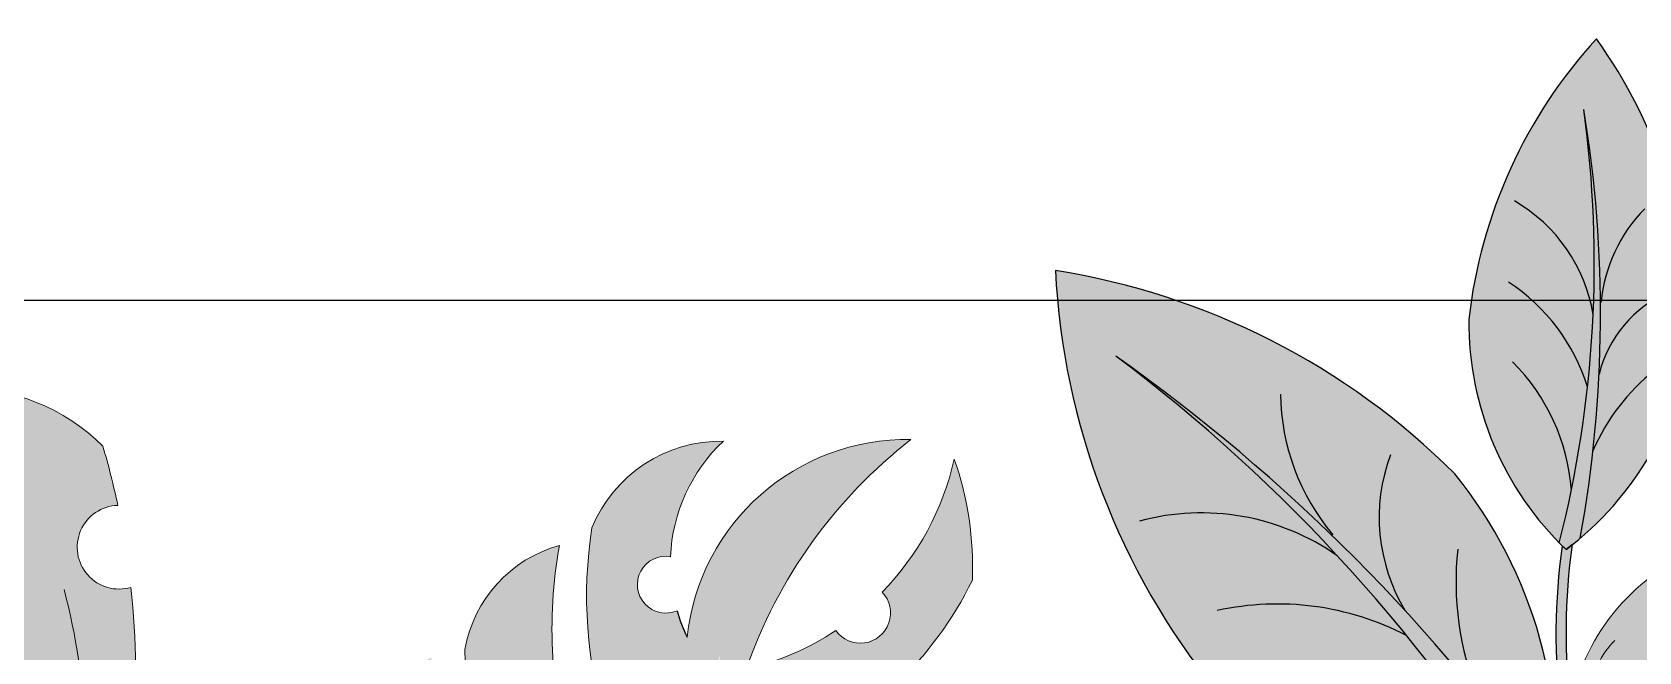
# Model space of a CAD drawing. Header units: inches. Extents: x 9636 to 21597, y -10243 to 557.
# Drawn here: x 13398.07 to 13426.19, y -8521.49 to -8510.65 of the extents above; entities that cross this region are included whole.
import ezdxf

# ---------------------------------------------------------------- set-up
doc = ezdxf.new("R2010")
doc.units = ezdxf.units.IN
doc.header["$MEASUREMENT"] = 0
doc.layers.add('estofado', color=7, linetype='Continuous', lineweight=25)
doc.layers.add('MESA', color=7, linetype='Continuous')

# ---------------------------------------------------------------- blocks, each defined once
blk = doc.blocks.new('folha Ant')
at = {"layer": 'MESA', "ltscale": 0.8}
h = blk.add_hatch(color=85, dxfattribs=at)
h.dxf.hatch_style = 1
h.set_gradient(color1=(103, 159, 96), color2=(179, 207, 175), one_color=1, tint=0.75, name='INVCURVED')
h.paths.add_polyline_path([(0.2265621468313839, 0.067551627434284, 0.1995123331975758), (0.09892586465855402, 0.006731651373172554, 0.0967495278531692), (0.3533341132944088, 0.007492088701326338, -0.08665420676483183), (0.1023075862732412, -0.005289201364917062, 0.1924888780828612), (0.2265621468304744, -0.06244837256554092, 0.1586077411667837), (0.3952802919023952, 0.002551627434343118, 0.1586077411660197)])
h = blk.add_hatch(color=85, dxfattribs=at)
h.dxf.hatch_style = 1
h.set_gradient(color1=(103, 159, 96), color2=(52, 80, 48), one_color=1, tint=0.25)
h.paths.add_polyline_path([(0.353334113293613, 0.007492088701155808, -0.09674952785286056), (0.09892586465855402, 0.006731651373229397, 0.007527451123012324), (0.09528029190232701, 0.002551627434399961, 0.01429188129494994), (0.1023075862732412, -0.005289201364917062, 0.08665420676455064)])
h = blk.add_hatch(color=35, dxfattribs=at)
h.dxf.hatch_style = 1
h.set_gradient(color1=(179, 116, 77), color2=(114, 74, 49), one_color=1, tint=0.3199999928474426, name='CURVED')
h.paths.add_polyline_path([(0.05000099493565813, -0.0003325791788029164), (0.0485055512837107, 0.005697716308816325, 0.03310768506175343), (0, -5.684341886080801e-14, 0.8090823413515376), (0.001982235223181306, -0.00600525314899869, -0.032777259300629)])
h.paths.add_polyline_path([(0.09733876678762954, 0.004943037555904084, 0.03310768506174779), (0.0485055512837107, 0.005697716308816325), (0.05000099493565813, -0.0003325791788029164, -0.03277725930060161), (0.09834927486917877, -0.0009839943787710581), (0.0952802919024407, 0.002551627434456805)])
blk.add_lwpolyline([(0.09834927486917877, -0.0009839943787710581), (0.09528029190232701, 0.002551627434399961), (0.09733876678762954, 0.004943037555904084, 0.06628802967972178), (0, -5.684341886080801e-14, 0.8090823413515378), (0.001982235223181306, -0.00600525314899869, -0.06562502276091056)], format="xyb", close=True, dxfattribs=at)
for centre, radius, start, end in [((0.2359212193687199, -0.116427435949106), 0.1842169590516126, 92.91214396360807, 139.7695295797653), ((0.2110445794835414, -0.22419454821312), 0.2921585629436255, 50.90546460646404, 86.95538728132964), ((0.1514763381197781, 0.1013313988557911), 0.1128992328564817, 290.5634166545447, 330.4539067144626), ((0.1143519570299532, 0.1191639001535236), 0.1187176334694229, 277.6411412097905, 318.4820087943453), ((0.2122509936349388, 0.08793577454724755), 0.09551348369490566, 283.0012749323539, 333.1910720874903), ((0.2241834180391606, 0.6583472640468244), 0.6635452971417175, 259.1189790274021, 281.2235391101338), ((0.1912233305980635, 0.7198824189188713), 0.7306024147604738, 263.0096624057024, 282.8198580038254), ((0.2359212193687199, 0.1215306908179059), 0.1842169590516126, 220.2304704202346, 267.0878560363919), ((0.2110445794835414, 0.2292978030819199), 0.2921585629436255, 273.0446127186704, 309.0945353935359), ((0.1126560144376754, -0.1239479423437615), 0.1214242157519734, 41.75279468237299, 70.1060592868036), ((0.185327045767167, -0.08212347498869121), 0.07272381235332499, 27.73755792858033, 79.23474605660121), ((0.2380907894142865, -0.09953432116532213), 0.0901952331959032, 48.80268108674045, 88.011030410351)]:
    blk.add_arc(centre, radius, start, end, dxfattribs=at)
blk = doc.blocks.new('folha A')
at = {"layer": 'MESA', "ltscale": 0.8}
h = blk.add_hatch(color=7, dxfattribs=at)
h.dxf.hatch_style = 1
h.set_gradient(color1=(237, 238, 238), one_color=1, tint=1)
h.paths.add_polyline_path([(0.1500000000024784, -7.673861546209082e-12, 0.2569091805170801), (0.05431242336749165, 0.04999999999228066, 0.2403030205165218), (0.002782093347718728, 0.007503646251052487, -0.3583807301859824), (0.04894139678992815, 0.03059436764254997, 0.2702333190890776), (5.456968210637569e-12, -1.932676241267473e-12, -0.3489770048102109), (0.03628817426874775, 0.01493760461522697, 0.2509502793129825), (0.003901165531260631, -7.219114195322618e-12, -0.2453890551403372), (0.02981159426781232, 0.00799554186886553, 0.1532458537889449), (0.008185660595472655, -6.87805368215777e-12, 0.1518402250092038), (0.02960036002639299, -0.00798438780594779, 0.00137366511991412), (0.02981159426769864, -0.007995541881200552, -0.245389055139057), (0.003901165531260631, -5.172751116333529e-12, 0.2509502793127925), (0.03628817426874775, -0.014937604627562, -0.3489770048638718), (2.501110429875553e-12, -5.172751116333529e-12, 0.2702333191166405), (0.04894139678970078, -0.03059436765488499, -0.358380731124288), (0.002782093292694299, -0.007503646139639386, 0.240303021013481), (0.05431242336737796, -0.05000000000768523, 0.2569091805174252)])
edge = h.paths.add_edge_path(flags=16)
edge.add_arc((0.00978980243417027, 0.05522664400842814), 0.05522670332586323, 269.91602910653864, 271.41538979230364, ccw=False)
edge.add_arc((0.01099763063768933, -0.04872312625246877), 0.04874016773395203, 89.8162517801581, 91.51516711851127, ccw=False)
edge.add_arc((0.00978980243451133, 0.05522664400848498), 0.05522670332586323, 271.4153897919484, 288.9744624160262)
edge.add_spline(control_points=[(0.02784935699230573, 0.002988858237756631), (0.02806037680102236, 0.002966732311222131), (0.03002978532470024, 0.00275302420556045), (0.03199132851580089, 0.002473086161046467), (0.03373926401559402, 0.002219317153333122)], knot_values=[0.2471511740125481, 0.2471511740125481, 0.2471511740125481, 0.2471511740125481, 0.247785628570655, 0.2530743171580143, 0.2530743171580143, 0.2530743171580143, 0.2530743171580143], degree=3, periodic=0)
edge.add_spline(control_points=[(0.03373926401559402, 0.002219317153333122), (0.03490100220369641, 0.002050653522871926), (0.0360611952067984, 0.001880304044732384), (0.03722065705585464, 0.001722650487010924)], knot_values=[0.2436361292652643, 0.2436361292652643, 0.2436361292652643, 0.2436361292652643, 0.2471511740125481, 0.2471511740125481, 0.2471511740125481, 0.2471511740125481], degree=3, periodic=0)
edge.add_spline(control_points=[(0.03722065705585464, 0.001722650487010924), (0.03854585793260412, 0.001542461175120025), (0.04049246844272147, 0.001301966591597647), (0.04243964135309852, 0.001143708377355779), (0.04306257879022724, 0.001100603847874027)], knot_values=[0.2377304945037521, 0.2377304945037521, 0.2377304945037521, 0.2377304945037521, 0.2417479965750198, 0.2436361292652643, 0.2436361292652643, 0.2436361292652643, 0.2436361292652643], degree=3, periodic=0)
edge.add_spline(control_points=[(0.04306257879022724, 0.001100603847874027), (0.04402336983901023, 0.001034121335180771), (0.04498509547522644, 0.0009854644238203036), (0.04594898623838617, 0.0009512840470620176)], knot_values=[0.2348183224622999, 0.2348183224622999, 0.2348183224622999, 0.2348183224622999, 0.2377304945037521, 0.2377304945037521, 0.2377304945037521, 0.2377304945037521], degree=3, periodic=0)
edge.add_spline(control_points=[(0.04594898623838617, 0.0009512840470620176), (0.04723566903919618, 0.0009056571932433144), (0.04852620991562162, 0.0008858263155957502), (0.04982353589400645, 0.000883825147582229)], knot_values=[0.2309309092598198, 0.2309309092598198, 0.2309309092598198, 0.2309309092598198, 0.2348183224622999, 0.2348183224622999, 0.2348183224622999, 0.2348183224622999], degree=3, periodic=0)
edge.add_spline(control_points=[(0.04982353589400645, 0.000883825147582229), (0.05131195264323196, 0.0008815292157464683), (0.05280930053970678, 0.0009027023137946344), (0.05431999989559699, 0.0009353140121675096)], knot_values=[0.2264708961110354, 0.2264708961110354, 0.2264708961110354, 0.2264708961110354, 0.2309309092598199, 0.2309309092598199, 0.2309309092598199, 0.2309309092598199], degree=3, periodic=0)
edge.add_spline(control_points=[(0.05431999989559699, 0.0009353140121675096), (0.05467675710667663, 0.0009430153847347356), (0.0563551683278547, 0.0009821669427196866), (0.05805127458336301, 0.001031886807993487), (0.05937170986010187, 0.001127383879236277)], knot_values=[0.2215260703448321, 0.2215260703448321, 0.2215260703448321, 0.2215260703448321, 0.222579318859487, 0.2264708961110354, 0.2264708961110354, 0.2264708961110354, 0.2264708961110354], degree=3, periodic=0)
edge.add_spline(control_points=[(0.05937170986010187, 0.001127383879236277), (0.06085054868128736, 0.001234337077846703), (0.06231132516677462, 0.001411993067449657), (0.06371841402517475, 0.00173034106637715)], knot_values=[0.2171676473178, 0.2171676473178, 0.2171676473178, 0.2171676473178, 0.2215260703448321, 0.2215260703448321, 0.2215260703448321, 0.2215260703448321], degree=3, periodic=0)
edge.add_spline(control_points=[(0.06371841402517475, 0.00173034106637715), (0.06478352722297132, 0.001971318495122887), (0.06603866541559, 0.002361556979622037), (0.06722575404944564, 0.002915198858829626), (0.06743343269488378, 0.003016158018738224)], knot_values=[0.2131642620453263, 0.2131642620453263, 0.2131642620453263, 0.2131642620453263, 0.2164634238997696, 0.2171676473178, 0.2171676473178, 0.2171676473178, 0.2171676473178], degree=3, periodic=0)
edge.add_spline(control_points=[(0.06743343269488378, 0.003016158018738224), (0.06849341873180492, 0.003531450766445232), (0.07003759998883652, 0.004443105660868696), (0.0718040038906338, 0.005119672609225745), (0.07239768455485773, 0.005238589964903895)], knot_values=[0.2077773224475375, 0.2077773224475375, 0.2077773224475375, 0.2077773224475375, 0.2113716592103856, 0.2131642620453263, 0.2131642620453263, 0.2131642620453263, 0.2131642620453263], degree=3, periodic=0)
edge.add_spline(control_points=[(0.07239768455485773, 0.005238589964903895), (0.07291081872870109, 0.005341373435499008), (0.07435783566472765, 0.005406880691339211), (0.07574462811965077, 0.004447207654777685), (0.07622359343702101, 0.003643406866558507)], knot_values=[0.203445163018474, 0.203445163018474, 0.203445163018474, 0.203445163018474, 0.2049945578871382, 0.2077773224475375, 0.2077773224475375, 0.2077773224475375, 0.2077773224475375], degree=3, periodic=0)
edge.add_spline(control_points=[(0.07622359343702101, 0.003643406866558507), (0.07625266308502887, 0.00359462211082473), (0.07681429440560805, 0.002586127203869637), (0.07670026749940462, 0.001198854166148067), (0.07634833208931013, 1.875992921895886e-05), (0.07631620536676564, -8.157449991585963e-05)], knot_values=[0.1996944706411438, 0.1996944706411438, 0.1996944706411438, 0.1996944706411438, 0.1998633638435843, 0.2031371852270858, 0.203445163018474, 0.203445163018474, 0.203445163018474, 0.203445163018474], degree=3, periodic=0)
edge.add_spline(control_points=[(0.07631620536676564, -8.157449991585963e-05), (0.07609225497276384, -0.0007809902242001954), (0.07566169105405152, -0.001662688312421778), (0.0750175512879423, -0.002399841302008099), (0.07483154352223664, -0.002587782702221375)], knot_values=[0.1967564236367511, 0.1967564236367511, 0.1967564236367511, 0.1967564236367511, 0.1989032889930779, 0.1996944706411438, 0.1996944706411438, 0.1996944706411438, 0.1996944706411438], degree=3, periodic=0)
edge.add_spline(control_points=[(0.07483154352223664, -0.002587782702221375), (0.07430826653637723, -0.003116499388340799), (0.07343737783855886, -0.003739118601174596), (0.0725002137970705, -0.004194495265949172), (0.0722284720523021, -0.004312485862044468)], knot_values=[0.1936429904609736, 0.1936429904609736, 0.1936429904609736, 0.1936429904609736, 0.1958687424163022, 0.1967564236367511, 0.1967564236367511, 0.1967564236367511, 0.1967564236367511], degree=3, periodic=0)
edge.add_spline(control_points=[(0.0722284720523021, -0.004312485862044468), (0.0708485967844581, -0.004911629381581406), (0.0693515594737164, -0.005205392269715503), (0.06784782701390668, -0.005423134433044652)], knot_values=[0.1891354409754396, 0.1891354409754396, 0.1891354409754396, 0.1891354409754396, 0.1936429904609736, 0.1936429904609736, 0.1936429904609736, 0.1936429904609736], degree=3, periodic=0)
edge.add_spline(control_points=[(0.06784782701390668, -0.005423134433044652), (0.06771109282829002, -0.005442933698020624), (0.0666955122037507, -0.005585264745889162), (0.06568145818800986, -0.005702453773039906), (0.06480480992911453, -0.005788476722557334)], knot_values=[0.1860923947748148, 0.1860923947748148, 0.1860923947748148, 0.1860923947748148, 0.186502265629451, 0.1891354409754396, 0.1891354409754396, 0.1891354409754396, 0.1891354409754396], degree=3, periodic=0)
edge.add_spline(control_points=[(0.06480480992911453, -0.005788476722557334), (0.06346987846325192, -0.005919469673131061), (0.06213685268392055, -0.006014795047178723), (0.06080459832423912, -0.006086612136357417)], knot_values=[0.1820826809719926, 0.1820826809719926, 0.1820826809719926, 0.1820826809719926, 0.1860923947748149, 0.1860923947748149, 0.1860923947748149, 0.1860923947748149], degree=3, periodic=0)
edge.add_spline(control_points=[(0.06080459832423912, -0.006086612136357417), (0.05957802838531734, -0.006152732154646401), (0.05835211233090831, -0.006198925661351495), (0.05712596498244693, -0.00623468172915409)], knot_values=[0.1783910477803653, 0.1783910477803653, 0.1783910477803653, 0.1783910477803653, 0.1820826809719925, 0.1820826809719925, 0.1820826809719925, 0.1820826809719925], degree=3, periodic=0)
edge.add_spline(control_points=[(0.05712596498244693, -0.00623468172915409), (0.05675494932904712, -0.006245501033106393), (0.05552221269863367, -0.006278272182100864), (0.05428897160959423, -0.006303396491318836), (0.05342656269056079, -0.006314048167666897)], knot_values=[0.1746797876871894, 0.1746797876871894, 0.1746797876871894, 0.1746797876871894, 0.175796826109966, 0.1783910477803653, 0.1783910477803653, 0.1783910477803653, 0.1783910477803653], degree=3, periodic=0)
edge.add_spline(control_points=[(0.05342656269056079, -0.006314048167666897), (0.05249061516803977, -0.006325608124768678), (0.05155424776023665, -0.006329028731045128), (0.05061731985131246, -0.006320252625926059)], knot_values=[0.171864353741853, 0.171864353741853, 0.171864353741853, 0.171864353741853, 0.1746797876871893, 0.1746797876871893, 0.1746797876871893, 0.1746797876871893], degree=3, periodic=0)
edge.add_spline(control_points=[(0.05061731985131246, -0.006320252625926059), (0.04941778867168978, -0.006309016743671236), (0.04821733876349299, -0.006277788988711563), (0.04701567503923343, -0.006218054850364751)], knot_values=[0.1682598066156458, 0.1682598066156458, 0.1682598066156458, 0.1682598066156458, 0.171864353741853, 0.171864353741853, 0.171864353741853, 0.171864353741853], degree=3, periodic=0)
edge.add_spline(control_points=[(0.04701567503923343, -0.006218054850364751), (0.04533352135808855, -0.006134435782371384), (0.04335782696955448, -0.005970847525702538), (0.04137774721482401, -0.005698290707812248), (0.04108596226785721, -0.005656084751194612)], knot_values=[0.1623418216133556, 0.1623418216133556, 0.1623418216133556, 0.1623418216133556, 0.1673876610569998, 0.1682598066156458, 0.1682598066156458, 0.1682598066156458, 0.1682598066156458], degree=3, periodic=0)
edge.add_spline(control_points=[(0.04108596226785721, -0.005656084751194612), (0.03985202739011129, -0.005477599183620896), (0.03861851202816524, -0.005262653993156619), (0.03739439345929441, -0.00503605057696177)], knot_values=[0.1586535887747186, 0.1586535887747186, 0.1586535887747186, 0.1586535887747186, 0.1623418216133555, 0.1623418216133555, 0.1623418216133555, 0.1623418216133555], degree=3, periodic=0)
edge.add_spline(control_points=[(0.03739439345929441, -0.00503605057696177), (0.03652465952029615, -0.004875049276279242), (0.0356596691536879, -0.004708162814949901), (0.034802642192858, -0.004544286581960932)], knot_values=[0.1560331062850654, 0.1560331062850654, 0.1560331062850654, 0.1560331062850654, 0.1586535887747186, 0.1586535887747186, 0.1586535887747186, 0.1586535887747186], degree=3, periodic=0)
edge.add_spline(control_points=[(0.034802642192858, -0.004544286581960932), (0.03347198734707035, -0.004289845690948368), (0.03168210438002461, -0.003952487673529959), (0.02995042858333363, -0.003690664828013723), (0.02948815832485252, -0.003626515103007932)], knot_values=[0.1504801710943955, 0.1504801710943955, 0.1504801710943955, 0.1504801710943955, 0.1545488385723417, 0.1560331062850654, 0.1560331062850654, 0.1560331062850654, 0.1560331062850654], degree=3, periodic=0)
edge.add_arc((0.01099763063734827, -0.04872312625246877), 0.04874016773395205, 67.70537335333205, 89.81625177975714)
at = {"layer": 'MESA', "lineweight": 5, "ltscale": 0.8}
h = blk.add_hatch(color=83, dxfattribs=at)
h.dxf.hatch_style = 1
h.set_gradient(color1=(117, 211, 105), one_color=1, tint=1)
h.paths.add_polyline_path([(0.04894139678992815, 0.03059436764254997, 0.3583807301414101), (0.002782093350333525, 0.007503646256907359, 0.02724021252780064), (2.273736754432321e-12, -8.01492205937393e-12, -0.27023331912118)])
h.paths.add_polyline_path([(0.003901165532056439, -6.139089236967266e-12, -0.2509502793036039), (0.03628817426874775, 0.01493760461522697, 0.3489770048638718), (2.501110429875553e-12, -7.16227077646181e-12, 0.3489770048564635), (0.03628817426886144, -0.014937604627562, -0.2509502793046178)])
h.paths.add_polyline_path([(0.02981159426781232, 0.00799554186886553, 0.2453890551401661), (0.003901165531260631, -7.16227077646181e-12, 0.2453890551330679), (0.02981159426769864, -0.007995541881200552, -0.1532458537798691), (0.008185660596495836, -6.139089236967266e-12, -0.1532458537804744)], flags=17)
h.paths.add_polyline_path([(2.614797267597169e-12, -5.115907697472721e-12, 0.02724021243329556), (0.002782093339305902, -0.007503646244686024, 0.3583807303279284), (0.04894139678981446, -0.03059436765488499, -0.2702333191168038)])
h = blk.add_hatch(color=95, dxfattribs=at)
h.dxf.hatch_style = 1
h.set_gradient(color1=(68, 182, 53), color2=(121, 213, 109), one_color=1, tint=0.6299999952316284, name='CYLINDER')
edge = h.paths.add_edge_path()
edge.add_spline(control_points=[(0.0722284720523021, -0.004312485862044468), (0.0725002137970705, -0.004194495265949172), (0.07343737783855886, -0.003739118601174596), (0.07430826653637723, -0.003116499388340799), (0.07483154352223664, -0.002587782702221375)], knot_values=[0.1936429904609736, 0.1936429904609736, 0.1936429904609736, 0.1936429904609736, 0.1945306716814224, 0.1967564236367511, 0.1967564236367511, 0.1967564236367511, 0.1967564236367511], degree=3, periodic=0)
edge.add_spline(control_points=[(0.07483154352223664, -0.002587782702221375), (0.0750175512879423, -0.002399841302008099), (0.07566169105405152, -0.001662688312421778), (0.07609225497276384, -0.0007809902242001954), (0.07631620536676564, -8.157449991585963e-05)], knot_values=[0.1967564236367511, 0.1967564236367511, 0.1967564236367511, 0.1967564236367511, 0.197547605284817, 0.1996944706411439, 0.1996944706411439, 0.1996944706411439, 0.1996944706411439], degree=3, periodic=0)
edge.add_spline(control_points=[(0.07631620536676564, -8.157449991585963e-05), (0.07634833208931013, 1.875992921895886e-05), (0.07670026749940462, 0.001198854166148067), (0.07681429440560805, 0.002586127203869637), (0.07625266308502887, 0.00359462211082473), (0.07622359343702101, 0.003643406866558507)], knot_values=[0.1996944706411439, 0.1996944706411439, 0.1996944706411439, 0.1996944706411439, 0.2000024484325321, 0.2032762698160336, 0.2034451630184741, 0.2034451630184741, 0.2034451630184741, 0.2034451630184741], degree=3, periodic=0)
edge.add_spline(control_points=[(0.07622359343702101, 0.003643406866558507), (0.07574462811965077, 0.004447207654777685), (0.07435783566472765, 0.005406880691339211), (0.07291081872870109, 0.005341373435499008), (0.07239768455485773, 0.005238589964903895)], knot_values=[0.2034451630184741, 0.2034451630184741, 0.2034451630184741, 0.2034451630184741, 0.2062279275788734, 0.2077773224475375, 0.2077773224475375, 0.2077773224475375, 0.2077773224475375], degree=3, periodic=0)
edge.add_spline(control_points=[(0.07239768455485773, 0.005238589964903895), (0.0718040038906338, 0.005119672609225745), (0.07003759998883652, 0.004443105660868696), (0.06849341873180492, 0.003531450766445232), (0.06743343269488378, 0.003016158018738224)], knot_values=[0.2077773224475375, 0.2077773224475375, 0.2077773224475375, 0.2077773224475375, 0.2095699252824783, 0.2131642620453263, 0.2131642620453263, 0.2131642620453263, 0.2131642620453263], degree=3, periodic=0)
edge.add_spline(control_points=[(0.06743343269488378, 0.003016158018738224), (0.06722575404944564, 0.002915198858829626), (0.06603866541559, 0.002361556979622037), (0.06478352722297132, 0.001971318495122887), (0.06371841402517475, 0.00173034106637715)], knot_values=[0.2131642620453263, 0.2131642620453263, 0.2131642620453263, 0.2131642620453263, 0.2138684854633567, 0.2171676473178, 0.2171676473178, 0.2171676473178, 0.2171676473178], degree=3, periodic=0)
edge.add_spline(control_points=[(0.06371841402517475, 0.00173034106637715), (0.06231132516677462, 0.001411993067449657), (0.06085054868128736, 0.001234337077846703), (0.05937170986010187, 0.001127383879236277)], knot_values=[0.2171676473178, 0.2171676473178, 0.2171676473178, 0.2171676473178, 0.2215260703448321, 0.2215260703448321, 0.2215260703448321, 0.2215260703448321], degree=3, periodic=0)
edge.add_spline(control_points=[(0.05937170986010187, 0.001127383879236277), (0.05805127458336301, 0.001031886807993487), (0.0563551683278547, 0.0009821669427196866), (0.05467675710667663, 0.0009430153847347356), (0.05431999989559699, 0.0009353140121675096)], knot_values=[0.2215260703448321, 0.2215260703448321, 0.2215260703448321, 0.2215260703448321, 0.2254176475963806, 0.2264708961110354, 0.2264708961110354, 0.2264708961110354, 0.2264708961110354], degree=3, periodic=0)
edge.add_spline(control_points=[(0.05431999989559699, 0.0009353140121675096), (0.05280930053970678, 0.0009027023137946344), (0.05131195264323196, 0.0008815292157464683), (0.04982353589400645, 0.000883825147582229)], knot_values=[0.2264708961110354, 0.2264708961110354, 0.2264708961110354, 0.2264708961110354, 0.2309309092598199, 0.2309309092598199, 0.2309309092598199, 0.2309309092598199], degree=3, periodic=0)
edge.add_spline(control_points=[(0.04982353589400645, 0.000883825147582229), (0.04852620991562162, 0.0008858263155957502), (0.04723566903919618, 0.0009056571932433144), (0.04594898623838617, 0.0009512840470620176)], knot_values=[0.2309309092598199, 0.2309309092598199, 0.2309309092598199, 0.2309309092598199, 0.2348183224622999, 0.2348183224622999, 0.2348183224622999, 0.2348183224622999], degree=3, periodic=0)
edge.add_spline(control_points=[(0.04594898623838617, 0.0009512840470620176), (0.04498509547522644, 0.0009854644238203036), (0.04402336983901023, 0.001034121335180771), (0.04306257879022724, 0.001100603847874027)], knot_values=[0.2348183224622999, 0.2348183224622999, 0.2348183224622999, 0.2348183224622999, 0.2377304945037521, 0.2377304945037521, 0.2377304945037521, 0.2377304945037521], degree=3, periodic=0)
edge.add_spline(control_points=[(0.04306257879022724, 0.001100603847874027), (0.04243964135309852, 0.001143708377355779), (0.04049246844272147, 0.001301966591597647), (0.03854585793260412, 0.001542461175120025), (0.03722065705585464, 0.001722650487010924)], knot_values=[0.2377304945037521, 0.2377304945037521, 0.2377304945037521, 0.2377304945037521, 0.2396186271939966, 0.2436361292652643, 0.2436361292652643, 0.2436361292652643, 0.2436361292652643], degree=3, periodic=0)
edge.add_spline(control_points=[(0.03722065705585464, 0.001722650487010924), (0.0360611952067984, 0.001880304044732384), (0.03490100220369641, 0.002050653522871926), (0.03373926401559402, 0.002219317153333122)], knot_values=[0.2436361292652643, 0.2436361292652643, 0.2436361292652643, 0.2436361292652643, 0.2471511740125481, 0.2471511740125481, 0.2471511740125481, 0.2471511740125481], degree=3, periodic=0)
edge.add_spline(control_points=[(0.03373926401559402, 0.002219317153333122), (0.03199132851580089, 0.002473086161046467), (0.03002978532470024, 0.00275302420556045), (0.02806037680102236, 0.002966732311222131), (0.02784935699230573, 0.002988858237756631)], knot_values=[0.2471511740125481, 0.2471511740125481, 0.2471511740125481, 0.2471511740125481, 0.2524398625999075, 0.2530743171580144, 0.2530743171580144, 0.2530743171580144, 0.2530743171580144], degree=3, periodic=0)
edge.add_arc((0.01099763063723458, 0.04872312623894004), 0.04874016773395204, 271.51516711169256, 290.2273514497534, ccw=False)
edge.add_arc((0.01099763063734827, -0.04872312625246877), 0.04874016773395205, 67.70537335303408, 88.48483288844102, ccw=False)
edge.add_spline(control_points=[(0.02948815832485252, -0.003626515103007932), (0.02995042858333363, -0.003690664828013723), (0.03168210438002461, -0.003952487673529959), (0.03347198734707035, -0.004289845690948368), (0.034802642192858, -0.004544286581960932)], knot_values=[0.1504801710943955, 0.1504801710943955, 0.1504801710943955, 0.1504801710943955, 0.1519644388071193, 0.1560331062850654, 0.1560331062850654, 0.1560331062850654, 0.1560331062850654], degree=3, periodic=0)
edge.add_spline(control_points=[(0.034802642192858, -0.004544286581960932), (0.0356596691536879, -0.004708162814949901), (0.03652465952029615, -0.004875049276279242), (0.03739439345929441, -0.00503605057696177)], knot_values=[0.1560331062850654, 0.1560331062850654, 0.1560331062850654, 0.1560331062850654, 0.1586535887747186, 0.1586535887747186, 0.1586535887747186, 0.1586535887747186], degree=3, periodic=0)
edge.add_spline(control_points=[(0.03739439345929441, -0.00503605057696177), (0.03861851202816524, -0.005262653993156619), (0.03985202739011129, -0.005477599183620896), (0.04108596226785721, -0.005656084751194612)], knot_values=[0.1586535887747186, 0.1586535887747186, 0.1586535887747186, 0.1586535887747186, 0.1623418216133556, 0.1623418216133556, 0.1623418216133556, 0.1623418216133556], degree=3, periodic=0)
edge.add_spline(control_points=[(0.04108596226785721, -0.005656084751194612), (0.04137774721482401, -0.005698290707812248), (0.04335782696955448, -0.005970847525702538), (0.04533352135808855, -0.006134435782371384), (0.04701567503923343, -0.006218054850364751)], knot_values=[0.1623418216133556, 0.1623418216133556, 0.1623418216133556, 0.1623418216133556, 0.1632139671720015, 0.1682598066156458, 0.1682598066156458, 0.1682598066156458, 0.1682598066156458], degree=3, periodic=0)
edge.add_spline(control_points=[(0.04701567503923343, -0.006218054850364751), (0.04821733876349299, -0.006277788988711563), (0.04941778867168978, -0.006309016743671236), (0.05061731985131246, -0.006320252625926059)], knot_values=[0.1682598066156458, 0.1682598066156458, 0.1682598066156458, 0.1682598066156458, 0.171864353741853, 0.171864353741853, 0.171864353741853, 0.171864353741853], degree=3, periodic=0)
edge.add_spline(control_points=[(0.05061731985131246, -0.006320252625926059), (0.05155424776023665, -0.006329028731045128), (0.05249061516803977, -0.006325608124768678), (0.05342656269056079, -0.006314048167666897)], knot_values=[0.171864353741853, 0.171864353741853, 0.171864353741853, 0.171864353741853, 0.1746797876871894, 0.1746797876871894, 0.1746797876871894, 0.1746797876871894], degree=3, periodic=0)
edge.add_spline(control_points=[(0.05342656269056079, -0.006314048167666897), (0.05428897160959423, -0.006303396491318836), (0.05552221269863367, -0.006278272182100864), (0.05675494932904712, -0.006245501033106393), (0.05712596498244693, -0.00623468172915409)], knot_values=[0.1746797876871894, 0.1746797876871894, 0.1746797876871894, 0.1746797876871894, 0.1772740093575887, 0.1783910477803653, 0.1783910477803653, 0.1783910477803653, 0.1783910477803653], degree=3, periodic=0)
edge.add_spline(control_points=[(0.05712596498244693, -0.00623468172915409), (0.05835211233090831, -0.006198925661351495), (0.05957802838531734, -0.006152732154646401), (0.06080459832423912, -0.006086612136357417)], knot_values=[0.1783910477803653, 0.1783910477803653, 0.1783910477803653, 0.1783910477803653, 0.1820826809719925, 0.1820826809719925, 0.1820826809719925, 0.1820826809719925], degree=3, periodic=0)
edge.add_spline(control_points=[(0.06080459832423912, -0.006086612136357417), (0.06213685268392055, -0.006014795047178723), (0.06346987846325192, -0.005919469673131061), (0.06480480992911453, -0.005788476722557334)], knot_values=[0.1820826809719925, 0.1820826809719925, 0.1820826809719925, 0.1820826809719925, 0.1860923947748148, 0.1860923947748148, 0.1860923947748148, 0.1860923947748148], degree=3, periodic=0)
edge.add_spline(control_points=[(0.06480480992911453, -0.005788476722557334), (0.06568145818800986, -0.005702453773039906), (0.0666955122037507, -0.005585264745889162), (0.06771109282829002, -0.005442933698020624), (0.06784782701390668, -0.005423134433044652)], knot_values=[0.1860923947748148, 0.1860923947748148, 0.1860923947748148, 0.1860923947748148, 0.1887255701208035, 0.1891354409754396, 0.1891354409754396, 0.1891354409754396, 0.1891354409754396], degree=3, periodic=0)
edge.add_spline(control_points=[(0.06784782701390668, -0.005423134433044652), (0.0693515594737164, -0.005205392269715503), (0.0708485967844581, -0.004911629381581406), (0.0722284720523021, -0.004312485862044468)], knot_values=[0.1891354409754396, 0.1891354409754396, 0.1891354409754396, 0.1891354409754396, 0.1936429904609736, 0.1936429904609736, 0.1936429904609736, 0.1936429904609736], degree=3, periodic=0)
at = {"layer": 'MESA', "lineweight": 9, "ltscale": 0.8}
for p, q in [((0.0506669123122947, -0.002149788800977603), (0.04766738532919135, 0.008639470534433258)), ((0.06743343270534297, 0.0003402961420988504), (0.06743343270534297, 0.008838192890834762)), ((0.07097013843372224, 0.001097488021969184), (0.07358055322083601, 0.00866991855212973)), ((0.02991050820105556, -0.0007887538810678052), (0.02359523399900354, 0.0002629394136874907)), ((0.03239842188611419, 0.0003585478950185461), (0.0358430615689258, 0.005138886673478282)), ((0.03670437366497481, 0.001027807264392777), (0.04139289410272795, 0.00733788174431993)), ((0.04346810842309878, -0.002749196835623025), (0.04274831933923906, 0.004083952413282077)), ((0.0455074093767962, -0.0006931453997367498), (0.04656000580223463, 0.003226717046686645)), ((0.05450203376869922, -0.0005975369184056945), (0.05383215817744258, 0.005043278192147227)), ((0.0603852823452371, -0.001310634610149464), (0.05714577494245532, 0.006481584551920605)), ((0.06366709447638641, -0.0002709670030753841), (0.06381926975836905, 0.005663411348109548)), ((0.07442269123123424, 0.0005085704808038827), (0.08360129553909701, -0.002352093277124823)), ((0.07447975696197773, 0.002315835172680636), (0.08087583623876071, 0.007185129924437206)), ((0.03306829747737083, -0.001744838694492046), (0.0355560589871402, -0.005760394910737432)), ((0.03593877982132199, -0.002127272619816267), (0.03842669350638062, -0.007098913649542737)), ((0.03998877277592783, -0.001790212211005837), (0.0422683584998822, -0.009822177529315468)), ((0.04742740490951292, -0.004667336662009802), (0.04586776044459384, -0.01054150128629772)), ((0.05124867841527703, -0.004995527060032146), (0.04933492206907886, -0.009010997987786595)), ((0.05462620879882252, -0.003708266748844835), (0.0518666622353976, -0.009702347095469577)), ((0.05708551353086477, -0.004517484653320025), (0.05727695003554345, -0.01264412027870776)), ((0.06290484848898359, -0.003588351026451164), (0.05786571620149061, -0.00958243137313275)), ((0.06488540978386936, -0.004379487755215905), (0.06458075486932557, -0.009705246906662524)), ((0.06794398077636288, -0.002988942991805743), (0.06758408623443302, -0.01209989394561717)), ((0.07181227644423416, -0.002856916293183076), (0.07332794225271755, -0.00815768589518484)), ((0.07310911419722288, -0.00133613589110837), (0.07813470288454027, -0.004988106954897376))]:
    blk.add_line(p, q, dxfattribs=at)
for centre, radius, start, end in [((0.07020547252557208, -0.02176219361433596), 0.07350103021581711, 102.4876359423994, 162.7776828012337), ((0.05671225017078996, -0.06196845100754445), 0.11199416586583, 33.59497954719926, 91.2278360308839), ((0.07875828603528134, 0.001178711467161975), 0.03779035960110596, 48.94459180381985, 144.5333458640495), ((0.00673615542780226, 0.0481714661850674), 0.0482631034134151, 273.5313007263508, 328.710995080163), ((0.06548452255935899, -0.002265895420009656), 0.02499170896791176, 51.9711829949073, 139.6849855414374), ((0.009789802434625017, 0.05522664400854183), 0.05522670332592547, 269.9160291180983, 311.5613261238024), ((0.01099763063734827, -0.04872312625246877), 0.04874016773396249, 43.3702697983188, 91.51516710447389), ((0.07020547252557208, 0.02176219359898823), 0.07350103021581711, 197.2223171987663, 257.5123640576006), ((0.00673615542780226, -0.04817146619944879), 0.04826310341342344, 31.28900491989511, 86.46869927365576), ((0.05671225017078996, 0.06196845099219672), 0.11199416586583, 268.7721639691161, 326.4050204528007), ((0.06760360482724082, -0.001142890729965984), 0.02544559696843881, 213.6770178921662, 332.84146336245), ((0.08042463070125905, 0.001731409106810133), 0.04086016049710516, 217.4347997438042, 331.7322078727132)]:
    blk.add_arc(centre, radius, start, end, dxfattribs=at)
at = {"layer": 'MESA', "color": 62, "lineweight": 5, "ltscale": 0.8}
for centre, radius, start, end in [((0.0507074537488279, -0.02667339942235003), 0.0572949919432905, 91.76636101785739, 152.2544980832791), ((0.03990060272587925, -0.009015247936531523), 0.04062828575796863, 77.1426402064678, 158.3650061540139), ((0.02754186192350971, -0.01536137012584504), 0.03153610391282638, 73.89831961037034, 150.8495708938813), ((0.03403856093132163, -0.02276368356507419), 0.03776834508714992, 86.58524390803764, 142.9351488220486), ((0.02451165614456841, -0.02080998977891113), 0.02928904227900837, 79.57472959496688, 134.7240405880906), ((0.03173595774910609, -0.03045351015674669), 0.03849717881191259, 92.86524566176901, 127.7154849712638), ((0.0507074537488279, 0.02667339941001501), 0.0572949919432905, 207.7455019167209, 268.2336389821426), ((0.02754186192350971, 0.01536137011351002), 0.03153610391282638, 209.1504291061187, 286.1016803896297), ((0.03990060272587925, 0.009015247924196501), 0.04062828575796863, 201.6349938459861, 282.8573597935322), ((0.03403856093132163, 0.02276368355273917), 0.03776834508714992, 217.0648511779514, 273.4147560919624), ((0.02451165614456841, 0.02080998976657611), 0.02928904227900837, 225.2759594119094, 280.4252704050331), ((0.03173595774910609, 0.03045351014441167), 0.03849717881191259, 232.2845150287361, 267.134754338231)]:
    blk.add_arc(centre, radius, start, end, dxfattribs=at)
blk.add_open_spline([(0.02948815832485252, -0.003626515103007932), (0.02995042858333363, -0.003690664828013723), (0.03392144674046449, -0.004291067787733027), (0.04292112791733871, -0.006390196030110928), (0.05515218395339616, -0.006375341651903454), (0.0655425247363155, -0.005919126602464075), (0.07232662955084379, -0.004673900970203704), (0.07541999379986919, -0.002264836142103377), (0.0766349994396478, 0.0004047905306947541), (0.07689889479445355, 0.003615391631967668), (0.07384138008774244, 0.005823075521050214), (0.0702424644561006, 0.004625709526749233), (0.06484516408431773, 0.001268673301467516), (0.05437175062968436, 0.000867082069476055), (0.04164655322006183, 0.0007808754981510901), (0.03253431063228618, 0.002481248516176038), (0.02806037680102236, 0.002966732311222131), (0.02784935699230573, 0.002988858237756631)], degree=3, knots=[0.1504801710943955, 0.1504801710943955, 0.1504801710943955, 0.1504801710943955, 0.1519644388071193, 0.1632139671720015, 0.1772740093575887, 0.1887255701208035, 0.1945306716814224, 0.197547605284817, 0.2000024484325321, 0.2032762698160336, 0.2062279275788734, 0.2095699252824783, 0.2138684854633567, 0.2254176475963806, 0.2396186271939966, 0.2524398625999075, 0.2530743171580144, 0.2530743171580144, 0.2530743171580144, 0.2530743171580144], dxfattribs=at)
blk = doc.blocks.new('Anturio Completa')
at = {"layer": 'MESA', "xscale": -1, "rotation": 275.9103487005754}
blk.add_blockref('folha Ant', (0.03816481659987403, -0.3934418212937203), dxfattribs=at)
at = {"layer": 'MESA'}
for name, p, xscale, yscale, zscale, rotation in [('folha Ant', (-0.0544865625379316, -0.3355314546774935), 0.6875195991113106, 0.6875195991113106, 0.6875195991113106, 134.6123703789177), ('folha A', (0.009077447196773392, -0.3435514574847502), 0.7678141644548924, 0.7678141644548924, 0.7678141644548924, 132.2423739965674)]:
    blk.add_blockref(name, p, dxfattribs=dict(at, xscale=xscale, yscale=yscale, zscale=zscale, rotation=rotation))
at = {"layer": 'MESA', "rotation": 180}
blk.add_blockref('folha Ant', (0.0721602323493471, -0.3655884559983065), dxfattribs=at)
blk = doc.blocks.new('Novo Cashepo')
at = {"layer": 'estofado', "ltscale": 0.1}
h = blk.add_hatch(color=75, dxfattribs=at)
h.set_gradient(color1=(108, 164, 86), color2=(79, 120, 63), one_color=1, tint=0.3600000143051147, name='CYLINDER')
h.paths.add_polyline_path([(0.2827260933117878, 0.4266214254600041, -0.3149069167790368), (0.2643186612858585, 0.3891497284923213, -0.1221452219228325), (0.216694699892116, 0.5593369583996871, 0.2915452278100176), (0.1603631209083002, 0.4625507142541854, 0.04302708689003751), (0.1756204525712064, 0.411827909195068, -1.339401949372982), (0.2019710836100831, 0.3602426771347904, 0.06007174331747668), (0.2487519629873636, 0.3031368820374336, -0.2311171662218688), (0.1355001993640576, 0.4505528487879472, 0.1144897553839901), (0.06348113814305817, 0.3561145067994502, -0.3767460237825789), (0.1501531835671623, 0.1048838159320704, 0.2281238080250779), (0.3602306344716417, 0.5015690166308058, -0.2613003633888873), (0.1736437385391408, 0.08721901853588959, 0.03306219145914432), (0.2588262732636548, 0.08484434936990501, -0.9818947152350948), (0.3134280958568, 0.08926052348198217, 0.04885453870561538), (0.4361316440730656, 0.1168036993972465, -1.138232616921525), (0.4978111703503061, 0.140708259657401, 0.01886412120348538), (0.5414370898352514, 0.1622551826035549, 0.2089786032333224), (0.5618090193625165, 0.2846539168412255, -0.346635845157433), (0.3922406290435553, 0.2224392315659431, -0.4262499268513084), (0.4225085720479534, 0.2518643798364874, 0.04536990387058919), (0.4552292667078901, 0.2547007162629967, -0.9948550550353027), (0.5125198048258179, 0.2753438651846448, 0.04438058004899969), (0.5389789256676032, 0.2935717627952404, 0.1811801285511028), (0.5496146247033366, 0.3760735488993485, -0.1883302619431), (0.3971941371270121, 0.3019343747844786, 0.1914259453492175), (0.5567131045465422, 0.4338051343070445, -1.174476231366434), (0.56429407351936, 0.4760997042141507, 0.1405276102176333), (0.5403955745564194, 0.5290182458616437, -0.1253672647876642), (0.4516678683991482, 0.4068178866827606, -2.245001344001588), (0.4262096461196461, 0.417529307135138, -0.03197615609110583), (0.4281680024592508, 0.4327777919066301, 0.1814250944038066), (0.544339160098283, 0.6013499865179911, 0.09450278186125971), (0.5100304924295749, 0.6925401948220039, -0.1381963238283761), (0.476025860011954, 0.576915612278651, -1.074477693882318), (0.4462886885169848, 0.539289389375561, -0.08829056721085973), (0.3828156231892607, 0.4941934289504829, -0.1440870782435308), (0.4729652177499054, 0.7006412292554998, 0.3887678263954601), (0.3314570063409506, 0.5093507615536231, -0.04194454447100274), (0.3191960284668387, 0.5281581802957435, -1.340573355617291), (0.3050839746198037, 0.5691727548047072, -0.1960629648834128), (0.3270116348797962, 0.6680063936100292, 0.3076276581039855), (0.2389270236262386, 0.5784295716884418, 0.1112907671699506)])
h = blk.add_hatch(color=75, dxfattribs=at)
h.set_gradient(color1=(108, 164, 86), color2=(102, 154, 81), one_color=1, tint=0.4600000083446503, name='CYLINDER')
h.paths.add_polyline_path([(-0.08087039713756355, 0.1925861716814331, 0.03306219145916373), (-0.078495727971574, 0.2777687064059973, -0.981894715235122), (-0.08291190208365114, 0.3323705289991424, 0.04885453870559574), (-0.1104550779988994, 0.45507407721536, -1.138232616921844), (-0.13435963825907, 0.5167536034925917, 0.01886412120350526), (-0.1559065612052239, 0.5603795229775941, 0.2089786032333051), (-0.2783052954428946, 0.5807514525048022, -0.3466358451574331), (-0.2160906101676121, 0.4111830621858409, -0.4262499268513135), (-0.2455157584381563, 0.4414510051902395, 0.04536990387066357), (-0.2483520948646753, 0.4741716998502291, -0.9948550550351561), (-0.2689952437863137, 0.5314622379681604, 0.04438058004894396), (-0.2872231413969136, 0.5579213588098939, 0.1811801285509646), (-0.3697249275009682, 0.5685570578455768, -0.1883302619430109), (-0.2955857533861486, 0.4161365702693109, 0.1914259453492068), (-0.4274565129087135, 0.5756555376888277, -1.174476231366401), (-0.4697510828158201, 0.5832365066616445, 0.1405276102176313), (-0.5226696244633128, 0.559338007698705, -0.125367264787712), (-0.400469265284393, 0.4706103015413897, -2.245001344003706), (-0.4111806857368346, 0.4451520792619335, -0.03197615609104566), (-0.4264291705082978, 0.4471104356015362, 0.1814250944038099), (-0.5950013651196289, 0.5632815932406177, 0.09450278186130544), (-0.6861915734236727, 0.5289729255718605, -0.1381963238283393), (-0.570566990880347, 0.4949682931542566, -1.074477693884282), (-0.5329407679772573, 0.4652311216592973, -0.08829056721090336), (-0.4878448075521518, 0.4017580563315462, -0.1440870782435308), (-0.6942926078571687, 0.4919076508921911, 0.3887678263955989), (-0.5030021401552077, 0.350399439483245, -0.04194454447107798), (-0.5218095588973537, 0.338138461609099, -1.340573355610665), (-0.5628241334063714, 0.3240264077620333, -0.1960629648834224), (-0.6616577722116982, 0.345954068022025, 0.3076276581039857), (-0.5720809502901107, 0.2578694567684673, 0.1112907671699621), (-0.4202728040616731, 0.3016685264540734, -0.3149069167786639), (-0.3828011070940141, 0.2832610944281874, -0.1221452219228137), (-0.5529883370013563, 0.2356371330344585, 0.2915452278102255), (-0.4562020928558425, 0.1793055540505294, 0.04302708689009678), (-0.4054792877966583, 0.1945628857134662, -1.339401949375662), (-0.353894055736459, 0.2209135167524237, 0.06007174331741813), (-0.2967882606391028, 0.2676943961295919, -0.2311171662218653), (-0.4442042273896138, 0.1544426325062868, 0.1144897553839341), (-0.3497658854011705, 0.0824235712853103, -0.3767460237825419), (-0.09853519453385962, 0.169095616709554, 0.2281238080252027), (-0.4952203952329223, 0.3791730676138879, -0.261300363389141)])
h = blk.add_hatch(color=35, dxfattribs=at)
h.set_gradient(color1=(166, 115, 84), color2=(109, 75, 55), one_color=1, tint=0.3199999928474426, name='INVCYLINDER')
h.paths.add_polyline_path([(-0.01857770616480209, 0.007897544563104514, 0.8727079882559124), (-9.964560854040967e-05, 0.013233839534207, 0.3789969305371952), (-0.4952203952329218, 0.3791730676138879, -0.3221506870577537)])
at = {"layer": 'estofado', "lineweight": 5, "ltscale": 0.1}
for centre, radius, start, end in [((0.5066299544131425, 0.527751562901642), 0.1761367401383145, 101.018644759061, 185.9965651708478), ((0.778653518397391, 0.444249550040638), 0.3989762277672244, 140.0122397623364, 172.8088443052353), ((0.2878556447933533, 0.6950681561152692), 0.2221892290604531, 327.8751865583818, 359.3481023425479), ((0.2881024224966495, 0.5569946575165545), 0.2600474204978321, 9.82074715291694, 31.41505710227276), ((0.3488767154267407, 0.5584085111217405), 0.1117576735318024, 101.282536114279, 169.679916585482), ((0.4372262307297206, 0.5917044024394613), 0.1340494348923395, 145.3049945379321, 189.6764731510236), ((0.2616104159760653, 0.6718762331406083), 0.2913923372630116, 304.8613293420543, 345.9935030363883), ((-0.240412435744247, 0.4305352071573338), 0.1549218809027059, 56.9429316446863, 104.1578024429064), ((0.5976197843884847, 0.5996957120190132), 0.3593226201449281, 183.3929746362803, 208.794412829535), ((0.4625098706383142, 0.557033501942044), 0.02404122043876632, 227.5672994494853, 55.79187671891179), ((0.3060429402494265, 0.546567626518879), 0.02262545999305974, 92.42917259416181, 305.544856679359), ((-0.7230873350492857, 0.2531138891869205), 0.645062942608807, 24.12343925769644, 28.44626465664105), ((0.2644687119509399, 0.4667453144517708), 0.10419006074072, 117.2921329804479, 182.3073012487876), ((0.5836394828988887, 0.5702631408128696), 0.3671074164846218, 181.7055405922461, 209.5611799660124), ((0.2878556447933533, 0.6950681561152692), 0.2221892290604531, 295.3016155960717, 315.4839896100169), ((-0.1264115556423349, 0.4843619707705216), 0.03335250946606466, 103.7865443878945, 298.5822019156149), ((0.4621605537736286, 0.5256747659150847), 0.3083282931910765, 191.8136940033267, 201.6686973152439), ((-0.7230873350492857, 0.2531138891869205), 0.645062942608807, 7.057566715427519, 18.24530704580481), ((-0.6262876689353334, 0.2061481078422389), 0.5206229789906823, 1.925625298690379, 26.95423344031047)]:
    blk.add_arc(centre, radius, start, end, dxfattribs=at)
at = {"layer": 'estofado', "ltscale": 0.1}
blk.add_arc((0.4372262307297206, 0.5917044024394613), 0.1340494348923395, 208.2975561225099, 217.904906036801, dxfattribs=at)
at = {"layer": 'estofado', "lineweight": 20, "ltscale": 0.1}
for centre, radius, start, end in [((-0.4543742294146114, -0.08348368096022796), 0.4644563233106312, 12.01912265281235, 95.04534024937767), ((-0.5151199448054058, -0.1379681022945078), 0.5175238947985029, 16.37082693204177, 87.7963503509758)]:
    blk.add_arc(centre, radius, start, end, dxfattribs=at)

msp = doc.modelspace()

# ---------------------------------------------------------------- linework, layer by layer
msp.add_lwpolyline([(12814.52018703557, -9505.344527477606), (13471.52018703557, -9505.344527477606), (13471.52018703557, -8515.344527477606), (12814.52018703557, -8515.344527477606), (12814.52018703557, -8979.344527477606), (12814.52018703557, -9332.344527477606), (12814.52018703557, -9505.344527477606)])

# ---------------------------------------------------------------- block references
at = {"layer": 'estofado', "xscale": 21.95239053027895, "yscale": 21.95239053027895, "zscale": 21.95239053027895, "rotation": 347.8958019619758}
msp.add_blockref('Novo Cashepo', (13400.07114533314, -8530.638675138174), dxfattribs=at)
at = {"layer": 'MESA', "xscale": 43.37538540321671, "yscale": 43.37538540321671, "zscale": 43.37538540321671, "rotation": 311.9757783311912}
msp.add_blockref('Anturio Completa', (13437.22182573069, -8514.562916650306), dxfattribs=at)

doc.saveas('drawing.dxf')
